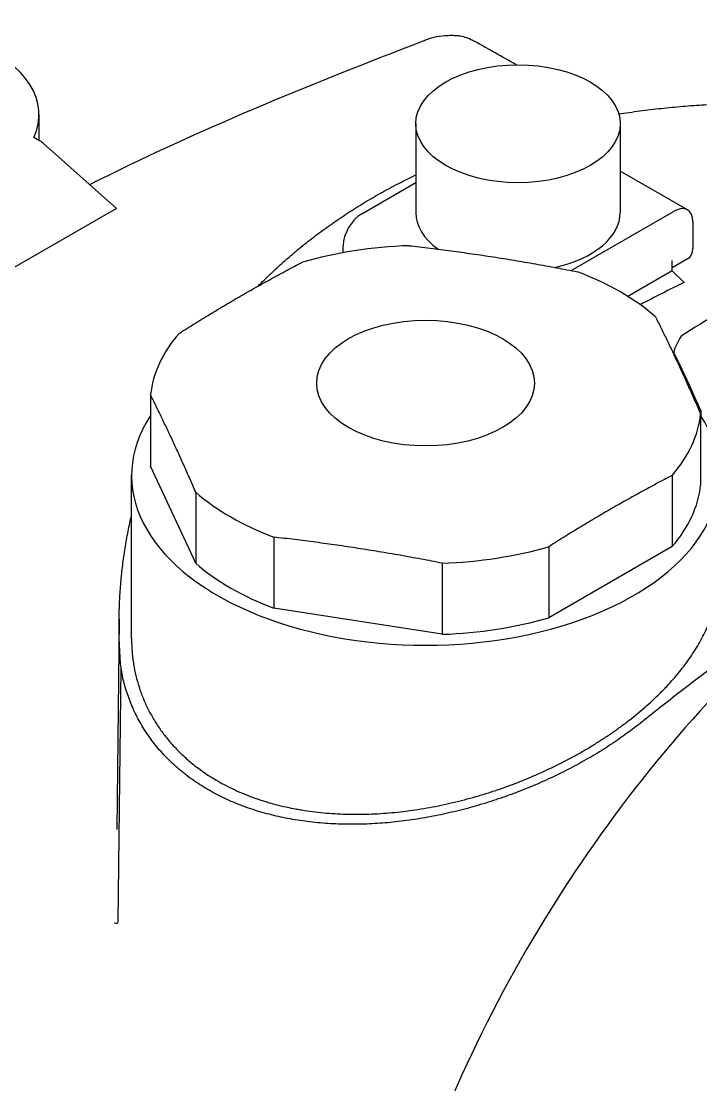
# Model space of a CAD drawing. Header units: millimetres. Extents: x 0 to 100323, y 0 to 59400.
# Drawn here: x 51783.7 to 51831.7, y 9980.8 to 10055.9 of the extents above; entities that cross this region are included whole.
import ezdxf

# ---------------------------------------------------------------- set-up
doc = ezdxf.new("R2010")
doc.units = ezdxf.units.MM
doc.header["$LTSCALE"] = 100
doc.layers.add('Visible', color=7, linetype='Continuous', lineweight=25)

msp = doc.modelspace()

# ---------------------------------------------------------------- linework, layer by layer
at = {"layer": 'Visible'}
for p, q in [((51784.99, 10047.499), (51784.99, 10049.321)), ((51811.603, 10048.68), (51811.603, 10042.412)), ((51826.043, 10048.68), (51826.043, 10042.412)), ((51785.021, 10047.481), (51784.623, 10047.711)), ((51790.467, 10042.696), (51785.303, 10047.276)), ((51830.788, 10042.597), (51826.043, 10045.337)), ((51807.781, 10042.317), (51811.603, 10044.524)), ((51790.467, 10042.696), (51782.852, 10038.3)), ((51822.589, 10038.305), (51829.865, 10042.506)), ((51831.17, 10041.752), (51831.17, 10039.868)), ((51806.476, 10039.567), (51806.476, 10040.056)), ((51830.851, 10039.164), (51829.701, 10038.5)), ((51829.701, 10038.27), (51829.701, 10039.02)), ((51829.723, 10038.283), (51826.587, 10036.472)), ((51829.723, 10038.283), (51829.701, 10038.295)), ((51830.55, 10037.456), (51829.723, 10038.283)), ((51829.82, 10032.524), (51829.82, 10032.391)), ((51792.869, 10029.521), (51792.869, 10024.496)), ((51831.73, 10028.41), (51831.73, 10028.051)), ((51831.722, 10028.17), (51831.722, 10023.145)), ((51796.057, 10017.628), (51792.869, 10024.496)), ((51791.526, 10012.313), (51791.526, 10023.821)), ((51829.704, 10023.822), (51829.704, 10018.798)), ((51796.057, 10022.652), (51796.057, 10017.628)), ((51801.569, 10019.47), (51801.569, 10014.445)), ((51829.704, 10018.798), (51820.995, 10013.77)), ((51820.995, 10018.794), (51820.995, 10013.77)), ((51813.466, 10017.63), (51813.466, 10012.605)), ((51813.466, 10012.605), (51801.569, 10014.445)), ((51790.647, 10013.667), (51790.489, 9998.819)), ((51790.592, 9992.319), (51790.783, 10010.229))]:
    msp.add_line(p, q, dxfattribs=at)
for centre, major_axis, ratio, start_param, end_param in [((51774.221, 10049.321), (10.769, 0), 0.57735, 6.021386, 8.459845), ((51853.634, 10047.688), (20.769, 0), 0.57735, 2.808165, 6.591941), ((51785.021, 10046.225), (-0.769, 1.332), 0.57735, 5.235988, 5.497787), ((51829.865, 10040.999), (0.923, 1.599), 0.57735, 5.497787, 7.068583), ((51807.781, 10040.81), (0.923, 1.599), 0.57735, 0.785398, 2.356194), ((51818.823, 10042.412), (-7.22, 0), 0.57735, 0, 0.672007), ((51818.823, 10042.412), (7.22, 0), 0.57735, 5.082229, 6.283185), ((51812.296, 10028.845), (-19.462, 0), 0.57735, 4.772551, 5.175826), ((51830.082, 10040.496), (0.769, -1.332), 0.57735, 0, 0.785398), ((51812.296, 10028.845), (-19.462, 0), 0.57735, 3.725353, 4.128628), ((51887.403, 9872.429), (37.882, -171.61), 0.697902, 3.304926, 3.332741), ((51832.965, 9985.508), (30.477, 52.788), 0.57735, 0.724838, 0.845958), ((51812.296, 10028.845), (-19.462, 0), 0.57735, 5.819749, 6.223023), ((51838.948, 10031.731), (-9.231, 0), 0.57735, 5.908925, 6.133847), ((51830.775, 9980.789), (-9.319, 60.237), 0.211325, 5.590711, 5.711831), ((51848.956, 9973.135), (29.594, 51.258), 0.57735, 0, 1.779919), ((51812.296, 10023.821), (20.769, 0), 0.57735, 2.78002, 6.644758), ((51812.296, 10028.845), (19.462, 0), 0.57735, 5.819749, 6.223023), ((51812.296, 10023.821), (19.462, 0), 0.57735, 5.819749, 6.223023), ((51812.296, 10028.845), (19.462, 0), 0.57735, 3.725353, 4.128628), ((51812.296, 10028.845), (19.462, 0), 0.57735, 4.772551, 5.175826), ((51812.296, 10023.821), (-19.462, 0), 0.57735, 0.583761, 0.987036), ((51849.192, 9894.49), (75.906, 133.82), 0.582366, 0.833369, 0.97212), ((51812.296, 10023.821), (-19.462, 0), 0.57735, 1.630958, 2.034233)]:
    msp.add_ellipse(centre, major_axis=major_axis, ratio=ratio, start_param=start_param, end_param=end_param, dxfattribs=at)
for centre, major_axis in [((51818.823, 10048.68), (7.22, 0)), ((51812.296, 10030.353), (7.692, 0))]:
    msp.add_ellipse(centre, major_axis=major_axis, ratio=0.57735, dxfattribs=at)
for points, degree in [([(51788.573, 10044.376), (51796, 10048.147), (51804.051, 10051.424), (51812.192, 10054.554)], 3), ([(51812.89, 10054.799), (51813.132, 10054.862), (51813.399, 10054.897), (51813.663, 10054.913)], 3), ([(51818.692, 10052.847), (51817.707, 10053.402), (51816.722, 10053.957), (51815.737, 10054.511)], 3), ([(51815.738, 10054.511), (51815.738, 10054.511), (51815.738, 10054.511), (51815.738, 10054.511), (51815.738, 10054.511), (51815.738, 10054.511), (51815.737, 10054.511)], 6), ([(51790.489, 9998.819), (51790.489, 9998.819), (51790.489, 9998.819), (51790.489, 9998.819)], 3), ([(51790.296, 9992.221), (51790.465, 9992.18), (51790.591, 9992.139), (51790.592, 9992.319)], 3)]:
    msp.add_open_spline(points, degree=degree, dxfattribs=at)
for points, knots in [([(51812.165, 10054.543), (51812.167, 10054.544), (51812.17, 10054.545), (51812.176, 10054.548), (51812.18, 10054.55), (51812.188, 10054.553), (51812.192, 10054.555), (51812.203, 10054.56), (51812.21, 10054.562), (51812.227, 10054.57), (51812.238, 10054.574), (51812.268, 10054.587), (51812.287, 10054.595), (51812.348, 10054.619), (51812.388, 10054.635), (51812.527, 10054.688), (51812.623, 10054.721), (51812.776, 10054.768), (51812.833, 10054.784), (51812.89, 10054.799)], [0.01053487, 0.01053487, 0.01053487, 0.01053487, 0.01130984, 0.01130984, 0.01212049, 0.01212049, 0.01307441, 0.01307441, 0.0144526, 0.0144526, 0.01675505, 0.01675505, 0.02118175, 0.02118175, 0.03100513, 0.03100513, 0.05606251, 0.05606251, 0.07136828, 0.07136828, 0.07136828, 0.07136828]), ([(51813.663, 10054.913), (51813.796, 10054.921), (51813.949, 10054.925), (51814.206, 10054.927), (51814.302, 10054.925), (51814.489, 10054.914), (51814.578, 10054.906), (51814.937, 10054.857), (51815.212, 10054.777), (51815.574, 10054.6), (51815.664, 10054.553), (51815.738, 10054.511)], [0, 0, 0, 0, 0.0313888, 0.0313888, 0.0569262, 0.0569262, 0.0828443, 0.0828443, 0.1611601, 0.1611601, 0.1840093, 0.1840093, 0.1840093, 0.1840093]), ([(51825.943, 10049.37), (51825.997, 10049.379), (51826.051, 10049.387), (51826.106, 10049.396), (51826.603, 10049.472), (51827.104, 10049.542), (51827.607, 10049.607), (51828.11, 10049.672), (51828.616, 10049.731), (51829.124, 10049.784), (51829.632, 10049.837), (51830.142, 10049.885), (51830.655, 10049.926), (51831.167, 10049.968), (51831.681, 10050.005), (51832.197, 10050.035), (51832.56, 10050.057), (51832.923, 10050.076), (51833.287, 10050.092)], [48.278409, 48.278409, 48.278409, 48.278409, 48.396182, 48.396182, 48.396182, 49.476385, 49.476385, 49.476385, 50.556266, 50.556266, 50.556266, 51.635371, 51.635371, 51.635371, 52.713246, 52.713246, 52.713246, 53.469213, 53.469213, 53.469213, 53.469213]), ([(51800.467, 10037.208), (51800.743, 10037.489), (51801.024, 10037.766), (51801.311, 10038.039), (51801.621, 10038.336), (51801.938, 10038.627), (51802.26, 10038.913), (51802.582, 10039.2), (51802.91, 10039.481), (51803.244, 10039.758), (51803.578, 10040.034), (51803.917, 10040.305), (51804.262, 10040.571), (51804.607, 10040.837), (51804.957, 10041.098), (51805.313, 10041.354), (51805.668, 10041.609), (51806.029, 10041.859), (51806.396, 10042.104), (51806.763, 10042.35), (51807.135, 10042.589), (51807.512, 10042.824), (51807.89, 10043.059), (51808.273, 10043.288), (51808.661, 10043.512), (51809.049, 10043.736), (51809.442, 10043.955), (51809.84, 10044.168), (51810.239, 10044.381), (51810.642, 10044.588), (51811.05, 10044.79), (51811.233, 10044.881), (51811.418, 10044.971), (51811.603, 10045.059)], [25.935742, 25.935742, 25.935742, 25.935742, 26.931051, 26.931051, 26.931051, 28.008461, 28.008461, 28.008461, 29.084094, 29.084094, 29.084094, 30.157612, 30.157612, 30.157612, 31.228726, 31.228726, 31.228726, 32.298734, 32.298734, 32.298734, 33.368709, 33.368709, 33.368709, 34.43866, 34.43866, 34.43866, 35.508608, 35.508608, 35.508608, 36.578594, 36.578594, 36.578594, 37.059155, 37.059155, 37.059155, 37.059155]), ([(51811.126, 10040.061), (51811.621, 10040.005), (51812.116, 10039.947), (51812.612, 10039.886), (51813.107, 10039.826), (51813.603, 10039.762), (51814.099, 10039.697), (51814.595, 10039.631), (51815.09, 10039.562), (51815.586, 10039.491), (51815.834, 10039.455), (51816.082, 10039.419), (51816.33, 10039.382), (51816.578, 10039.345), (51816.826, 10039.307), (51817.074, 10039.269), (51817.57, 10039.192), (51818.066, 10039.113), (51818.562, 10039.031), (51819.057, 10038.948), (51819.553, 10038.864), (51820.049, 10038.776), (51820.545, 10038.689), (51821.04, 10038.598), (51821.536, 10038.506), (51822.031, 10038.413), (51822.527, 10038.318), (51823.022, 10038.221)], [0, 0, 0, 0, 1.001074, 1.001074, 1.001074, 2.00226, 2.00226, 2.00226, 3.003465, 3.003465, 3.003465, 3.504049, 3.504049, 3.504049, 4.004609, 4.004609, 4.004609, 5.005639, 5.005639, 5.005639, 6.006706, 6.006706, 6.006706, 7.00786, 7.00786, 7.00786, 8.009049, 8.009049, 8.009049, 8.009049]), ([(51794.887, 10033.868), (51795.249, 10034.098), (51795.612, 10034.326), (51795.975, 10034.551), (51796.338, 10034.777), (51796.701, 10035), (51797.063, 10035.22), (51797.426, 10035.441), (51797.789, 10035.658), (51798.152, 10035.873), (51798.334, 10035.981), (51798.515, 10036.088), (51798.697, 10036.194), (51798.878, 10036.3), (51799.06, 10036.406), (51799.241, 10036.51), (51799.605, 10036.72), (51799.967, 10036.927), (51800.33, 10037.131), (51800.693, 10037.335), (51801.056, 10037.536), (51801.419, 10037.735), (51801.782, 10037.934), (51802.145, 10038.13), (51802.508, 10038.323), (51802.871, 10038.517), (51803.233, 10038.708), (51803.596, 10038.896)], [0, 0, 0, 0, 1.001074, 1.001074, 1.001074, 2.00226, 2.00226, 2.00226, 3.003465, 3.003465, 3.003465, 3.504049, 3.504049, 3.504049, 4.004609, 4.004609, 4.004609, 5.005639, 5.005639, 5.005639, 6.006706, 6.006706, 6.006706, 7.00786, 7.00786, 7.00786, 8.009049, 8.009049, 8.009049, 8.009049]), ([(51828.534, 10035.038), (51828.667, 10034.773), (51828.8, 10034.506), (51828.933, 10034.235), (51829.065, 10033.965), (51829.198, 10033.692), (51829.331, 10033.417), (51829.464, 10033.142), (51829.597, 10032.864), (51829.73, 10032.583), (51829.796, 10032.442), (51829.862, 10032.301), (51829.929, 10032.159), (51829.995, 10032.018), (51830.062, 10031.875), (51830.128, 10031.732), (51830.261, 10031.446), (51830.394, 10031.157), (51830.527, 10030.865), (51830.66, 10030.573), (51830.792, 10030.279), (51830.925, 10029.982), (51831.058, 10029.685), (51831.191, 10029.385), (51831.324, 10029.083), (51831.457, 10028.781), (51831.589, 10028.476), (51831.722, 10028.17)], [0, 0, 0, 0, 1.001074, 1.001074, 1.001074, 2.00226, 2.00226, 2.00226, 3.003465, 3.003465, 3.003465, 3.504049, 3.504049, 3.504049, 4.004609, 4.004609, 4.004609, 5.005639, 5.005639, 5.005639, 6.006706, 6.006706, 6.006706, 7.00786, 7.00786, 7.00786, 8.009049, 8.009049, 8.009049, 8.009049]), ([(51796.057, 10022.652), (51795.924, 10022.959), (51795.792, 10023.264), (51795.659, 10023.566), (51795.526, 10023.868), (51795.393, 10024.167), (51795.26, 10024.464), (51795.128, 10024.761), (51794.995, 10025.056), (51794.862, 10025.348), (51794.795, 10025.494), (51794.729, 10025.639), (51794.662, 10025.783), (51794.596, 10025.928), (51794.53, 10026.072), (51794.463, 10026.215), (51794.33, 10026.501), (51794.197, 10026.785), (51794.065, 10027.065), (51793.932, 10027.346), (51793.799, 10027.624), (51793.666, 10027.9), (51793.533, 10028.175), (51793.4, 10028.448), (51793.268, 10028.718), (51793.135, 10028.988), (51793.002, 10029.256), (51792.869, 10029.521)], [0, 0, 0, 0, 1.001074, 1.001074, 1.001074, 2.00226, 2.00226, 2.00226, 3.003465, 3.003465, 3.003465, 3.504049, 3.504049, 3.504049, 4.004609, 4.004609, 4.004609, 5.005639, 5.005639, 5.005639, 6.006706, 6.006706, 6.006706, 7.00786, 7.00786, 7.00786, 8.009049, 8.009049, 8.009049, 8.009049]), ([(51829.704, 10023.822), (51829.342, 10023.634), (51828.979, 10023.443), (51828.616, 10023.25), (51828.254, 10023.056), (51827.891, 10022.86), (51827.528, 10022.661), (51827.165, 10022.463), (51826.802, 10022.261), (51826.439, 10022.057), (51826.257, 10021.955), (51826.076, 10021.852), (51825.894, 10021.749), (51825.713, 10021.645), (51825.531, 10021.541), (51825.35, 10021.436), (51824.987, 10021.227), (51824.624, 10021.015), (51824.261, 10020.8), (51823.898, 10020.585), (51823.535, 10020.367), (51823.172, 10020.146), (51822.809, 10019.926), (51822.446, 10019.703), (51822.084, 10019.478), (51821.721, 10019.252), (51821.358, 10019.024), (51820.995, 10018.794)], [0, 0, 0, 0, 1.001074, 1.001074, 1.001074, 2.00226, 2.00226, 2.00226, 3.003465, 3.003465, 3.003465, 3.504049, 3.504049, 3.504049, 4.004609, 4.004609, 4.004609, 5.005639, 5.005639, 5.005639, 6.006706, 6.006706, 6.006706, 7.00786, 7.00786, 7.00786, 8.009049, 8.009049, 8.009049, 8.009049]), ([(51790.783, 10010.229), (51790.747, 10010.63), (51790.718, 10011.032), (51790.696, 10011.434), (51790.674, 10011.836), (51790.659, 10012.239), (51790.652, 10012.642), (51790.644, 10013.045), (51790.643, 10013.449), (51790.65, 10013.853), (51790.656, 10014.257), (51790.67, 10014.661), (51790.691, 10015.065), (51790.712, 10015.469), (51790.74, 10015.872), (51790.775, 10016.276), (51790.81, 10016.679), (51790.852, 10017.082), (51790.902, 10017.484), (51790.952, 10017.886), (51791.008, 10018.288), (51791.072, 10018.688), (51791.136, 10019.088), (51791.208, 10019.488), (51791.286, 10019.886), (51791.36, 10020.261), (51791.44, 10020.635), (51791.526, 10021.008)], [0, 0, 0, 0, 1.071271, 1.071271, 1.071271, 2.144972, 2.144972, 2.144972, 3.22075, 3.22075, 3.22075, 4.298232, 4.298232, 4.298232, 5.377034, 5.377034, 5.377034, 6.45676, 6.45676, 6.45676, 7.537012, 7.537012, 7.537012, 8.617391, 8.617391, 8.617391, 9.636055, 9.636055, 9.636055, 9.636055]), ([(51813.466, 10017.63), (51812.971, 10017.727), (51812.475, 10017.822), (51811.98, 10017.915), (51811.484, 10018.007), (51810.988, 10018.097), (51810.493, 10018.185), (51809.997, 10018.272), (51809.501, 10018.357), (51809.005, 10018.439), (51808.757, 10018.481), (51808.509, 10018.521), (51808.261, 10018.561), (51808.013, 10018.6), (51807.765, 10018.639), (51807.517, 10018.678), (51807.021, 10018.755), (51806.526, 10018.828), (51806.03, 10018.9), (51805.534, 10018.971), (51805.038, 10019.039), (51804.542, 10019.105), (51804.047, 10019.171), (51803.551, 10019.234), (51803.056, 10019.295), (51802.56, 10019.356), (51802.064, 10019.414), (51801.569, 10019.47)], [0, 0, 0, 0, 1.001074, 1.001074, 1.001074, 2.00226, 2.00226, 2.00226, 3.003465, 3.003465, 3.003465, 3.504049, 3.504049, 3.504049, 4.004609, 4.004609, 4.004609, 5.005639, 5.005639, 5.005639, 6.006706, 6.006706, 6.006706, 7.00786, 7.00786, 7.00786, 8.009049, 8.009049, 8.009049, 8.009049]), ([(51797.61, 10002.242), (51797.806, 10002.128), (51798.007, 10002.018), (51798.212, 10001.913), (51798.417, 10001.807), (51798.625, 10001.705), (51798.837, 10001.607), (51799.049, 10001.509), (51799.264, 10001.415), (51799.483, 10001.326), (51799.702, 10001.236), (51799.925, 10001.15), (51800.15, 10001.069), (51800.263, 10001.028), (51800.377, 10000.988), (51800.491, 10000.95), (51800.605, 10000.911), (51800.72, 10000.873), (51800.836, 10000.837), (51801.068, 10000.764), (51801.303, 10000.695), (51801.54, 10000.63), (51801.778, 10000.565), (51802.018, 10000.505), (51802.261, 10000.449), (51802.504, 10000.393), (51802.75, 10000.341), (51802.997, 10000.293), (51803.121, 10000.269), (51803.245, 10000.247), (51803.37, 10000.225), (51803.495, 10000.203), (51803.621, 10000.183), (51803.747, 10000.163), (51803.999, 10000.124), (51804.254, 10000.089), (51804.511, 10000.058), (51804.768, 10000.027), (51805.027, 10000.001), (51805.288, 9999.979), (51805.549, 9999.956), (51805.812, 9999.938), (51806.076, 9999.925), (51806.34, 9999.911), (51806.606, 9999.901), (51806.873, 9999.896), (51807.14, 9999.89), (51807.408, 9999.889), (51807.677, 9999.892), (51807.946, 9999.895), (51808.215, 9999.902), (51808.486, 9999.913), (51808.756, 9999.924), (51809.026, 9999.939), (51809.297, 9999.958), (51809.568, 9999.977), (51809.84, 10000), (51810.112, 10000.026), (51810.385, 10000.053), (51810.658, 10000.084), (51810.931, 10000.118), (51811.206, 10000.153), (51811.48, 10000.192), (51811.754, 10000.234), (51812.029, 10000.276), (51812.304, 10000.322), (51812.578, 10000.372), (51812.853, 10000.422), (51813.128, 10000.475), (51813.402, 10000.533), (51813.676, 10000.59), (51813.95, 10000.65), (51814.223, 10000.715), (51814.497, 10000.779), (51814.769, 10000.847), (51815.041, 10000.918), (51815.312, 10000.989), (51815.583, 10001.063), (51815.852, 10001.141), (51816.121, 10001.219), (51816.389, 10001.3), (51816.656, 10001.384), (51816.922, 10001.468), (51817.186, 10001.555), (51817.449, 10001.645), (51817.975, 10001.824), (51818.496, 10002.017), (51819.011, 10002.222), (51819.27, 10002.324), (51819.527, 10002.43), (51819.781, 10002.538), (51820.037, 10002.646), (51820.29, 10002.758), (51820.541, 10002.872), (51820.792, 10002.986), (51821.042, 10003.103), (51821.289, 10003.222), (51821.536, 10003.342), (51821.78, 10003.464), (51822.023, 10003.588), (51822.265, 10003.713), (51822.504, 10003.84), (51822.741, 10003.969), (51822.978, 10004.099), (51823.212, 10004.231), (51823.443, 10004.365), (51823.674, 10004.498), (51823.902, 10004.634), (51824.127, 10004.773), (51824.351, 10004.91), (51824.573, 10005.05), (51824.791, 10005.192), (51824.9, 10005.263), (51825.008, 10005.335), (51825.115, 10005.406), (51825.222, 10005.478), (51825.328, 10005.55), (51825.434, 10005.623), (51825.645, 10005.769), (51825.853, 10005.916), (51826.057, 10006.066), (51826.262, 10006.215), (51826.463, 10006.366), (51826.66, 10006.519), (51826.857, 10006.672), (51827.051, 10006.827), (51827.24, 10006.983), (51827.43, 10007.139), (51827.616, 10007.297), (51827.798, 10007.456), (51827.981, 10007.615), (51828.159, 10007.776), (51828.333, 10007.939), (51828.507, 10008.101), (51828.677, 10008.265), (51828.843, 10008.429), (51828.926, 10008.512), (51829.008, 10008.595), (51829.089, 10008.678), (51829.17, 10008.761), (51829.249, 10008.844), (51829.328, 10008.928), (51829.485, 10009.095), (51829.638, 10009.264), (51829.787, 10009.434), (51829.936, 10009.604), (51830.08, 10009.776), (51830.22, 10009.948), (51830.36, 10010.121), (51830.496, 10010.295), (51830.626, 10010.469), (51830.757, 10010.644), (51830.883, 10010.819), (51831.004, 10010.996), (51831.125, 10011.172), (51831.241, 10011.349), (51831.351, 10011.527), (51831.462, 10011.704), (51831.568, 10011.882), (51831.669, 10012.061), (51831.769, 10012.239), (51831.864, 10012.418), (51831.954, 10012.598), (51832.044, 10012.776), (51832.128, 10012.956), (51832.207, 10013.135), (51832.286, 10013.314), (51832.36, 10013.493), (51832.428, 10013.672), (51832.462, 10013.761), (51832.495, 10013.851), (51832.526, 10013.94), (51832.558, 10014.029), (51832.588, 10014.119), (51832.616, 10014.208), (51832.674, 10014.387), (51832.726, 10014.566), (51832.772, 10014.746), (51832.819, 10014.925), (51832.86, 10015.105), (51832.896, 10015.284), (51832.931, 10015.464), (51832.961, 10015.643), (51832.986, 10015.822), (51833.01, 10016.002), (51833.029, 10016.181), (51833.042, 10016.359), (51833.055, 10016.538), (51833.063, 10016.716), (51833.064, 10016.893), (51833.065, 10016.921), (51833.065, 10016.949), (51833.065, 10016.977)], [0, 0, 0, 0, 0.542884, 0.542884, 0.542884, 1.085794, 1.085794, 1.085794, 1.628685, 1.628685, 1.628685, 2.17173, 2.17173, 2.17173, 2.443161, 2.443161, 2.443161, 2.714596, 2.714596, 2.714596, 3.25791, 3.25791, 3.25791, 3.801433, 3.801433, 3.801433, 4.344685, 4.344685, 4.344685, 4.616109, 4.616109, 4.616109, 4.887813, 4.887813, 4.887813, 5.43222, 5.43222, 5.43222, 5.97764, 5.97764, 5.97764, 6.523652, 6.523652, 6.523652, 7.069803, 7.069803, 7.069803, 7.61562, 7.61562, 7.61562, 8.160623, 8.160623, 8.160623, 8.704343, 8.704343, 8.704343, 9.247772, 9.247772, 9.247772, 9.792838, 9.792838, 9.792838, 10.339235, 10.339235, 10.339235, 10.886587, 10.886587, 10.886587, 11.434483, 11.434483, 11.434483, 11.982493, 11.982493, 11.982493, 12.530177, 12.530177, 12.530177, 13.077096, 13.077096, 13.077096, 13.622819, 13.622819, 13.622819, 14.16694, 14.16694, 14.16694, 15.255235, 15.255235, 15.255235, 15.801595, 15.801595, 15.801595, 16.348946, 16.348946, 16.348946, 16.896867, 16.896867, 16.896867, 17.444928, 17.444928, 17.444928, 17.992698, 17.992698, 17.992698, 18.539757, 18.539757, 18.539757, 19.085704, 19.085704, 19.085704, 19.630171, 19.630171, 19.630171, 19.901745, 19.901745, 19.901745, 20.173136, 20.173136, 20.173136, 20.715964, 20.715964, 20.715964, 21.258691, 21.258691, 21.258691, 21.801401, 21.801401, 21.801401, 22.344126, 22.344126, 22.344126, 22.887104, 22.887104, 22.887104, 23.430209, 23.430209, 23.430209, 23.701677, 23.701677, 23.701677, 23.973126, 23.973126, 23.973126, 24.517356, 24.517356, 24.517356, 25.063208, 25.063208, 25.063208, 25.610259, 25.610259, 25.610259, 26.158056, 26.158056, 26.158056, 26.706128, 26.706128, 26.706128, 27.254006, 27.254006, 27.254006, 27.801224, 27.801224, 27.801224, 28.347343, 28.347343, 28.347343, 28.891957, 28.891957, 28.891957, 29.163585, 29.163585, 29.163585, 29.435167, 29.435167, 29.435167, 29.979729, 29.979729, 29.979729, 30.525835, 30.525835, 30.525835, 31.07306, 31.07306, 31.07306, 31.620946, 31.620946, 31.620946, 32.169021, 32.169021, 32.169021, 32.255742, 32.255742, 32.255742, 32.255742]), ([(51791.526, 10012.313), (51791.526, 10012.189), (51791.528, 10012.065), (51791.532, 10011.94), (51791.537, 10011.801), (51791.544, 10011.662), (51791.553, 10011.523), (51791.563, 10011.384), (51791.575, 10011.246), (51791.59, 10011.108), (51791.604, 10010.97), (51791.621, 10010.832), (51791.641, 10010.695), (51791.66, 10010.559), (51791.682, 10010.422), (51791.707, 10010.286), (51791.756, 10010.015), (51791.815, 10009.746), (51791.884, 10009.481), (51791.953, 10009.215), (51792.032, 10008.952), (51792.121, 10008.691), (51792.165, 10008.56), (51792.212, 10008.43), (51792.262, 10008.301), (51792.311, 10008.172), (51792.363, 10008.044), (51792.418, 10007.916), (51792.473, 10007.788), (51792.53, 10007.662), (51792.589, 10007.536), (51792.649, 10007.41), (51792.711, 10007.285), (51792.775, 10007.161), (51792.84, 10007.037), (51792.907, 10006.914), (51792.976, 10006.792), (51793.046, 10006.67), (51793.117, 10006.549), (51793.192, 10006.43), (51793.266, 10006.31), (51793.343, 10006.192), (51793.422, 10006.075), (51793.5, 10005.957), (51793.582, 10005.841), (51793.665, 10005.727), (51793.749, 10005.612), (51793.835, 10005.499), (51793.923, 10005.387), (51794.011, 10005.275), (51794.102, 10005.165), (51794.194, 10005.055), (51794.287, 10004.946), (51794.382, 10004.839), (51794.478, 10004.733), (51794.575, 10004.627), (51794.674, 10004.522), (51794.776, 10004.419), (51794.877, 10004.316), (51794.981, 10004.214), (51795.086, 10004.113), (51795.192, 10004.013), (51795.3, 10003.914), (51795.41, 10003.817), (51795.63, 10003.622), (51795.859, 10003.434), (51796.095, 10003.252), (51796.214, 10003.161), (51796.334, 10003.072), (51796.456, 10002.984), (51796.579, 10002.896), (51796.703, 10002.811), (51796.829, 10002.726), (51797.082, 10002.558), (51797.342, 10002.396), (51797.61, 10002.242)], [32.16608, 32.16608, 32.16608, 32.16608, 32.497025, 32.497025, 32.497025, 32.869193, 32.869193, 32.869193, 33.241027, 33.241027, 33.241027, 33.612402, 33.612402, 33.612402, 33.983196, 33.983196, 33.983196, 34.722616, 34.722616, 34.722616, 35.461778, 35.461778, 35.461778, 35.83246, 35.83246, 35.83246, 36.203682, 36.203682, 36.203682, 36.57529, 36.57529, 36.57529, 36.947128, 36.947128, 36.947128, 37.319041, 37.319041, 37.319041, 37.690875, 37.690875, 37.690875, 38.062481, 38.062481, 38.062481, 38.433715, 38.433715, 38.433715, 38.804441, 38.804441, 38.804441, 39.174536, 39.174536, 39.174536, 39.543887, 39.543887, 39.543887, 39.912799, 39.912799, 39.912799, 40.28191, 40.28191, 40.28191, 40.651084, 40.651084, 40.651084, 41.389046, 41.389046, 41.389046, 41.758005, 41.758005, 41.758005, 42.127023, 42.127023, 42.127023, 42.864756, 42.864756, 42.864756, 42.864756]), ([(51827.59, 10006.421), (51827.238, 10006.138), (51826.873, 10005.86), (51826.498, 10005.588), (51826.31, 10005.452), (51826.119, 10005.317), (51825.926, 10005.184), (51825.733, 10005.051), (51825.537, 10004.919), (51825.339, 10004.79), (51825.141, 10004.659), (51824.939, 10004.531), (51824.736, 10004.404), (51824.531, 10004.277), (51824.325, 10004.151), (51824.116, 10004.027), (51823.907, 10003.903), (51823.695, 10003.781), (51823.481, 10003.661), (51823.267, 10003.54), (51823.051, 10003.421), (51822.832, 10003.305), (51822.614, 10003.188), (51822.393, 10003.073), (51822.171, 10002.96), (51821.948, 10002.847), (51821.723, 10002.736), (51821.497, 10002.627), (51821.27, 10002.518), (51821.042, 10002.412), (51820.812, 10002.307), (51820.583, 10002.203), (51820.351, 10002.1), (51820.119, 10002), (51819.886, 10001.901), (51819.652, 10001.803), (51819.416, 10001.708), (51819.181, 10001.612), (51818.945, 10001.52), (51818.707, 10001.429), (51818.47, 10001.339), (51818.231, 10001.251), (51817.992, 10001.165), (51817.873, 10001.123), (51817.753, 10001.081), (51817.633, 10001.039), (51817.513, 10000.998), (51817.393, 10000.957), (51817.272, 10000.917), (51817.03, 10000.837), (51816.788, 10000.759), (51816.544, 10000.683), (51816.3, 10000.607), (51816.055, 10000.534), (51815.809, 10000.464), (51815.562, 10000.393), (51815.315, 10000.325), (51815.067, 10000.26), (51814.819, 10000.195), (51814.57, 10000.132), (51814.321, 10000.072), (51814.072, 10000.013), (51813.822, 9999.956), (51813.571, 9999.901), (51813.321, 9999.847), (51813.07, 9999.796), (51812.819, 9999.748), (51812.568, 9999.699), (51812.317, 9999.654), (51812.066, 9999.612), (51811.815, 9999.569), (51811.564, 9999.53), (51811.314, 9999.494), (51811.063, 9999.457), (51810.813, 9999.424), (51810.562, 9999.394), (51810.313, 9999.364), (51810.063, 9999.337), (51809.814, 9999.313), (51809.566, 9999.289), (51809.318, 9999.269), (51809.07, 9999.251), (51808.823, 9999.234), (51808.576, 9999.22), (51808.33, 9999.209), (51808.082, 9999.198), (51807.836, 9999.19), (51807.59, 9999.185), (51807.344, 9999.181), (51807.098, 9999.179), (51806.853, 9999.181), (51806.608, 9999.183), (51806.364, 9999.189), (51806.121, 9999.198), (51805.878, 9999.206), (51805.636, 9999.219), (51805.395, 9999.234), (51805.154, 9999.25), (51804.914, 9999.269), (51804.676, 9999.292), (51804.437, 9999.314), (51804.201, 9999.34), (51803.965, 9999.37), (51803.73, 9999.399), (51803.497, 9999.432), (51803.265, 9999.469), (51803.034, 9999.505), (51802.804, 9999.545), (51802.577, 9999.588), (51802.35, 9999.631), (51802.124, 9999.678), (51801.901, 9999.728), (51801.678, 9999.778), (51801.458, 9999.832), (51801.24, 9999.888), (51801.022, 9999.945), (51800.805, 10000.005), (51800.591, 10000.069), (51800.377, 10000.133), (51800.164, 10000.2), (51799.954, 10000.271), (51799.744, 10000.342), (51799.536, 10000.416), (51799.331, 10000.494), (51799.126, 10000.572), (51798.923, 10000.653), (51798.723, 10000.738), (51798.523, 10000.823), (51798.325, 10000.911), (51798.131, 10001.002), (51797.936, 10001.094), (51797.745, 10001.189), (51797.556, 10001.287), (51797.368, 10001.385), (51797.183, 10001.486), (51797.001, 10001.59), (51796.819, 10001.695), (51796.64, 10001.802), (51796.465, 10001.913), (51796.29, 10002.023), (51796.119, 10002.136), (51795.951, 10002.253), (51795.783, 10002.369), (51795.619, 10002.488), (51795.459, 10002.61), (51795.378, 10002.671), (51795.299, 10002.732), (51795.221, 10002.794), (51795.143, 10002.857), (51795.065, 10002.919), (51794.989, 10002.983), (51794.835, 10003.111), (51794.686, 10003.241), (51794.54, 10003.374), (51794.393, 10003.507), (51794.251, 10003.643), (51794.112, 10003.782), (51793.973, 10003.921), (51793.838, 10004.063), (51793.706, 10004.207), (51793.575, 10004.351), (51793.447, 10004.498), (51793.324, 10004.647), (51793.2, 10004.796), (51793.081, 10004.948), (51792.965, 10005.101), (51792.85, 10005.255), (51792.739, 10005.411), (51792.632, 10005.569), (51792.524, 10005.727), (51792.422, 10005.888), (51792.323, 10006.05), (51792.224, 10006.212), (51792.13, 10006.375), (51792.04, 10006.541), (51791.95, 10006.706), (51791.864, 10006.873), (51791.783, 10007.042), (51791.702, 10007.211), (51791.625, 10007.381), (51791.552, 10007.552), (51791.516, 10007.637), (51791.481, 10007.723), (51791.447, 10007.809), (51791.412, 10007.896), (51791.379, 10007.983), (51791.347, 10008.07), (51791.283, 10008.244), (51791.223, 10008.42), (51791.168, 10008.597), (51791.112, 10008.775), (51791.06, 10008.954), (51791.013, 10009.134), (51790.966, 10009.314), (51790.924, 10009.496), (51790.885, 10009.678), (51790.847, 10009.861), (51790.813, 10010.045), (51790.783, 10010.229)], [0, 0, 0, 0, 0.992128, 0.992128, 0.992128, 1.48835, 1.48835, 1.48835, 1.984511, 1.984511, 1.984511, 2.481689, 2.481689, 2.481689, 2.980163, 2.980163, 2.980163, 3.479687, 3.479687, 3.479687, 3.979993, 3.979993, 3.979993, 4.480793, 4.480793, 4.480793, 4.981792, 4.981792, 4.981792, 5.482687, 5.482687, 5.482687, 5.983175, 5.983175, 5.983175, 6.482958, 6.482958, 6.482958, 6.981751, 6.981751, 6.981751, 7.479281, 7.479281, 7.479281, 7.727495, 7.727495, 7.727495, 7.975713, 7.975713, 7.975713, 8.473268, 8.473268, 8.473268, 8.972089, 8.972089, 8.972089, 9.471888, 9.471888, 9.471888, 9.972362, 9.972362, 9.972362, 10.473204, 10.473204, 10.473204, 10.974102, 10.974102, 10.974102, 11.474749, 11.474749, 11.474749, 11.974849, 11.974849, 11.974849, 12.47412, 12.47412, 12.47412, 12.9723, 12.9723, 12.9723, 13.469157, 13.469157, 13.469157, 13.965938, 13.965938, 13.965938, 14.464216, 14.464216, 14.464216, 14.963673, 14.963673, 14.963673, 15.463965, 15.463965, 15.463965, 15.964741, 15.964741, 15.964741, 16.465651, 16.465651, 16.465651, 16.96635, 16.96635, 16.96635, 17.466505, 17.466505, 17.466505, 17.965807, 17.965807, 17.965807, 18.463974, 18.463974, 18.463974, 18.960764, 18.960764, 18.960764, 19.457641, 19.457641, 19.457641, 19.956017, 19.956017, 19.956017, 20.45557, 20.45557, 20.45557, 20.955954, 20.955954, 20.955954, 21.456803, 21.456803, 21.456803, 21.957743, 21.957743, 21.957743, 22.458399, 22.458399, 22.458399, 22.958406, 22.958406, 22.958406, 23.457416, 23.457416, 23.457416, 23.955108, 23.955108, 23.955108, 24.203369, 24.203369, 24.203369, 24.451555, 24.451555, 24.451555, 24.949044, 24.949044, 24.949044, 25.447827, 25.447827, 25.447827, 25.947626, 25.947626, 25.947626, 26.448127, 26.448127, 26.448127, 26.948991, 26.948991, 26.948991, 27.449865, 27.449865, 27.449865, 27.950387, 27.950387, 27.950387, 28.450192, 28.450192, 28.450192, 28.948926, 28.948926, 28.948926, 29.446249, 29.446249, 29.446249, 29.694369, 29.694369, 29.694369, 29.942738, 29.942738, 29.942738, 30.440486, 30.440486, 30.440486, 30.939396, 30.939396, 30.939396, 31.439215, 31.439215, 31.439215, 31.939661, 31.939661, 31.939661, 31.939661])]:
    msp.add_open_spline(points, degree=3, knots=knots, dxfattribs=at)

doc.saveas('drawing.dxf')
